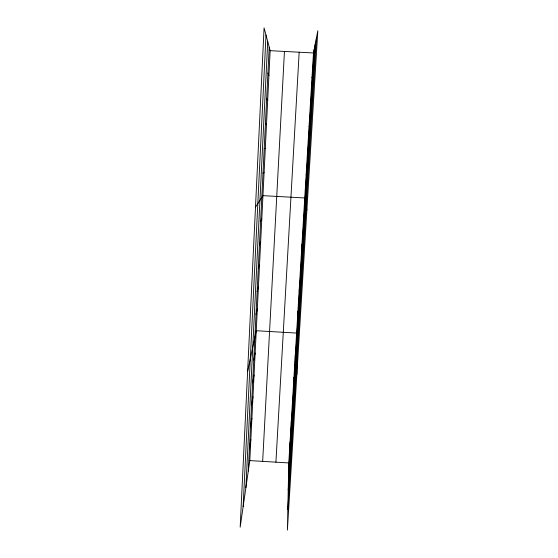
<?xml version="1.0" encoding="UTF-8"?>
<svg xmlns="http://www.w3.org/2000/svg" width="558" height="558" viewBox="0 0 558 558"><rect width="100%" height="100%" fill="white"/><g stroke="black" fill="none" stroke-linecap="round" stroke-linejoin="round"><path stroke-width="0.84" d="M295.266 362.54L295.266 355.348M293.892 385.264L293.94 377.368M292.538 407.717L292.629 399.13M291.199 429.904L291.332 420.641M289.874 451.827L290.055 441.915M288.786 462.945L287.391 530.1L317.83 30.732L313.477 52.975L288.786 462.945L249.803 460.594L240.17 527.191L264.08 27.9L270.149 50.673L249.803 460.594M243.142 506.643L265.985 35.042M245.883 487.671L267.714 41.55M248.289 471.064L269.214 47.165M262.665 461.368L284.44 51.434M275.917 462.163L299.172 52.215M288.57 473.498L314.147 49.55M288.221 490.245L315.221 44.061M287.823 509.377L316.463 37.707M249.356 449.392L250.849 439.565M250.437 427.47L251.902 418.298M251.532 405.282L252.969 396.78M252.641 382.83L254.05 375.018M253.764 360.105L255.139 353.005M247.619 371.572L256.248 330.727L296.612 333.07L296.877 374.467M256.017 314.524L257.336 308.86M311.978 77.876L312.592 75.386M257.14 291.66L258.431 286.735M258.284 268.531L259.54 264.359M310.499 102.477L311.05 100.9M259.442 245.122L260.663 241.726M260.607 221.428L261.8 218.82M255.494 207.199L262.951 195.649L304.745 197.971L306.9 210.073M309.034 126.778L309.53 126.101M262.992 173.161L264.115 172.199M264.206 148.588L265.294 148.477M270.149 50.673L313.477 52.975M307.584 150.793L308.03 150.988M265.434 123.702L266.487 124.469M266.675 98.508L267.694 100.168M267.938 73L268.914 75.574M306.161 174.521L306.544 175.568M303.35 221.149L303.629 223.835M301.969 244.055L302.199 247.536M300.609 266.696L300.79 270.951M299.255 289.079L299.395 294.087M297.923 311.197L298.014 316.944"/></g></svg>
